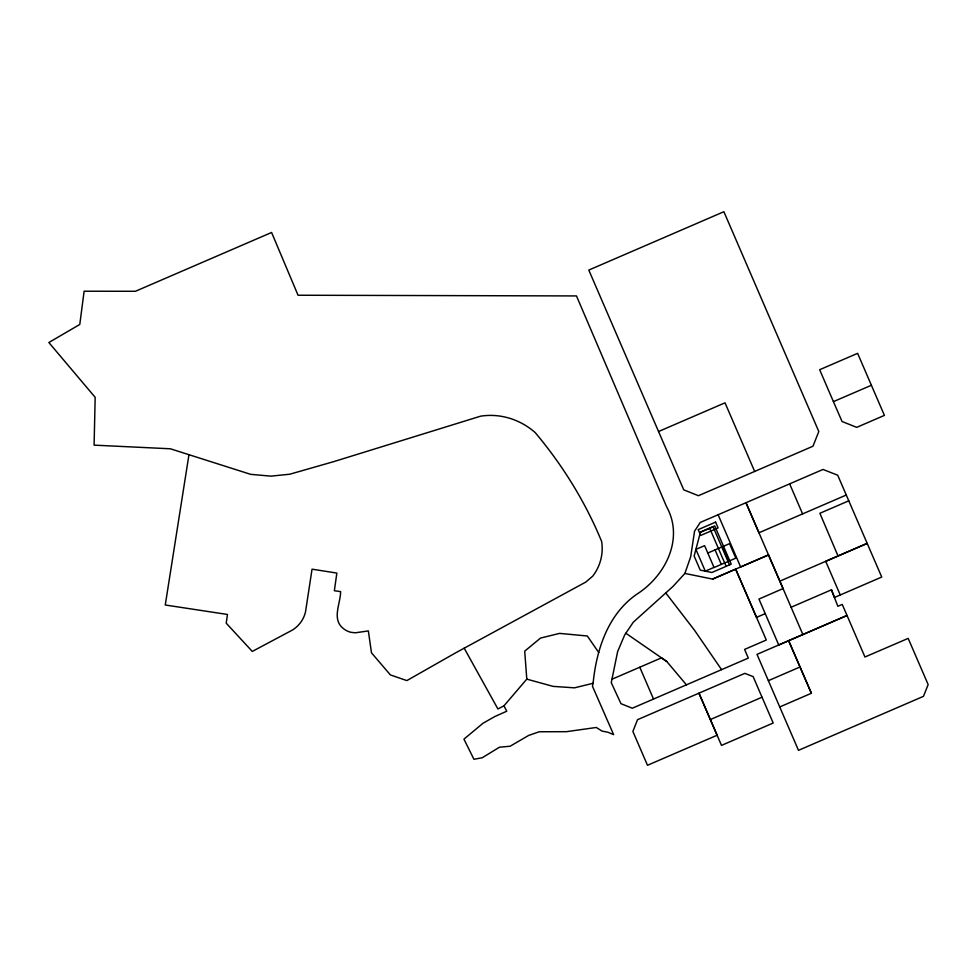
<?xml version="1.0" encoding="UTF-8"?>
<svg xmlns="http://www.w3.org/2000/svg" width="977" height="977" viewBox="0 0 977 977"><rect width="100%" height="100%" fill="white"/><g stroke="black" fill="none" stroke-linecap="round" stroke-linejoin="round"><path stroke-width="1.47" d="M188.964 454.696L165.26 605.007L227.458 614.46L226.224 623.179L252.286 651.427L292.172 630.189C298.877 626.172 303.823 619.406 305.532 611.773L312.042 569.176L336.857 573.072L334.354 590.731L340.607 591.61C340.631 603.456 331.459 619.186 343.269 628.455A18.441 18.441 0 0 0 351.036 632.314L355.335 632.791L368.353 630.922L371.48 652.819L390.409 674.936L406.847 680.59L455.856 652.721L585.797 582.072L592.746 576.125A45.247 45.247 0 0 0 601.661 541.527C585.492 502.154 562.569 465.089 535.115 432.506C520.167 419.426 500.358 413.1 480.635 416.165L333.816 461.608L289.803 474.211L270.934 476.141L250.674 474.346L170.389 448.785L94.097 445.146L95.172 397.334L48.85 342.512L79.784 324.462L84.12 291.219L135.437 291.28L271.594 232.477L298.046 295.237L576.479 295.933L666.595 506.733C684.352 538.73 665.349 576.027 636.833 594.199C607.853 614.264 596.434 649.742 593.1 683.277L592.465 686.257L613.641 734.667L607.853 732.2L601.979 731.089L596.324 727.462L566.391 731.688L539.219 731.761L528.63 735.449L510.116 746.233L499.467 747.21L482.211 757.761L473.93 759.276L463.953 739.149L483.004 723.261L494.912 716.495L506.77 711.219L503.949 705.846L526.798 679.137L524.71 651.146L540.55 638.066L559.601 633.389L587.311 636.003L598.779 652.563M611.956 679.235L611.26 682.654L620.969 703.696L632.314 708.215L748.309 658.095L744.584 649.412L766.298 640.02L735.669 569.139L712.612 579.092L684.889 573.438L673.043 586.395L633.328 622.166L624.755 634.806L617.647 651.561L611.956 679.235L661.514 657.839L666.79 661.514L686.44 684.865M684.889 573.438L690.678 556.756L694.562 531.158L700.216 522.475L823.013 469.448L837.716 475.225L881.73 577.041L834.456 597.484L831.451 589.815L791.101 607.254M503.949 705.846L497.916 708.972L464.197 648.178M754.671 471.439L812.974 446.22L818.811 431.529L723.884 211.716L588.801 270.079L683.753 489.856L698.421 495.705L754.671 471.439L725.019 402.829L658.535 431.529M846.241 495.046L758.958 532.77L745.976 502.715L802.886 634.549L778.742 644.979L758.958 599.072L783.041 588.581L768.508 554.924L740.639 566.965L718.107 514.757M712.612 579.092L768.508 554.924M779.854 581.156L867.161 543.395L825.699 561.335L840.244 594.956M765.284 613.605L756.528 617.391L735.669 569.139M802.886 634.549L847.035 615.473L864.95 656.996L908.183 638.384L928.15 684.572L923.473 696.332L798.49 750.336L757.004 654.37L847.035 615.473L842.235 604.409L837.863 606.302L831.451 589.815M768.386 680.664L800.041 666.973L811.386 693.267L779.756 706.945M710.328 719.561L762.023 697.212L753.145 676.609L744.84 673.361L637.529 719.683L632.876 731.443L647.482 765.284L717.13 735.229L698.958 693.169L721.49 745.402L773.186 723.029L762.023 697.212M833.418 401.632L871.399 385.268L884.417 415.384L856.707 427.352L842.04 421.502L833.418 401.632L819.666 369.721L857.623 353.344L871.399 385.268M700.424 532.282L713.088 526.823L729.514 564.889M707.8 553.031L729.55 543.639L735.815 558.148L714.053 567.539L704.612 545.642L695.905 549.392L705.296 571.154L714.004 567.393M848.769 500.822L819.886 513.279L838.022 555.998M593.1 683.277L574.488 687.832L553.116 686.379L526.798 679.137M625.83 633.23L666.79 661.514M665.655 592.783L694.562 630.324L721.576 669.66M800.041 666.973L788.634 640.68L811.386 693.267M789.648 483.859L802.606 513.902M722.308 546.766L728.561 561.274M709.705 528.276L726.131 566.342M715.054 549.904L721.307 564.401M639.801 667.267L653.515 699.056M700.485 532.038L694.146 556.035L700.228 570.116L711.879 572.498L731.236 564.144L714.724 525.895L700.485 532.038M715.591 522.133L698.189 529.644L700.692 535.445L718.095 527.934L715.591 522.133"/></g></svg>
